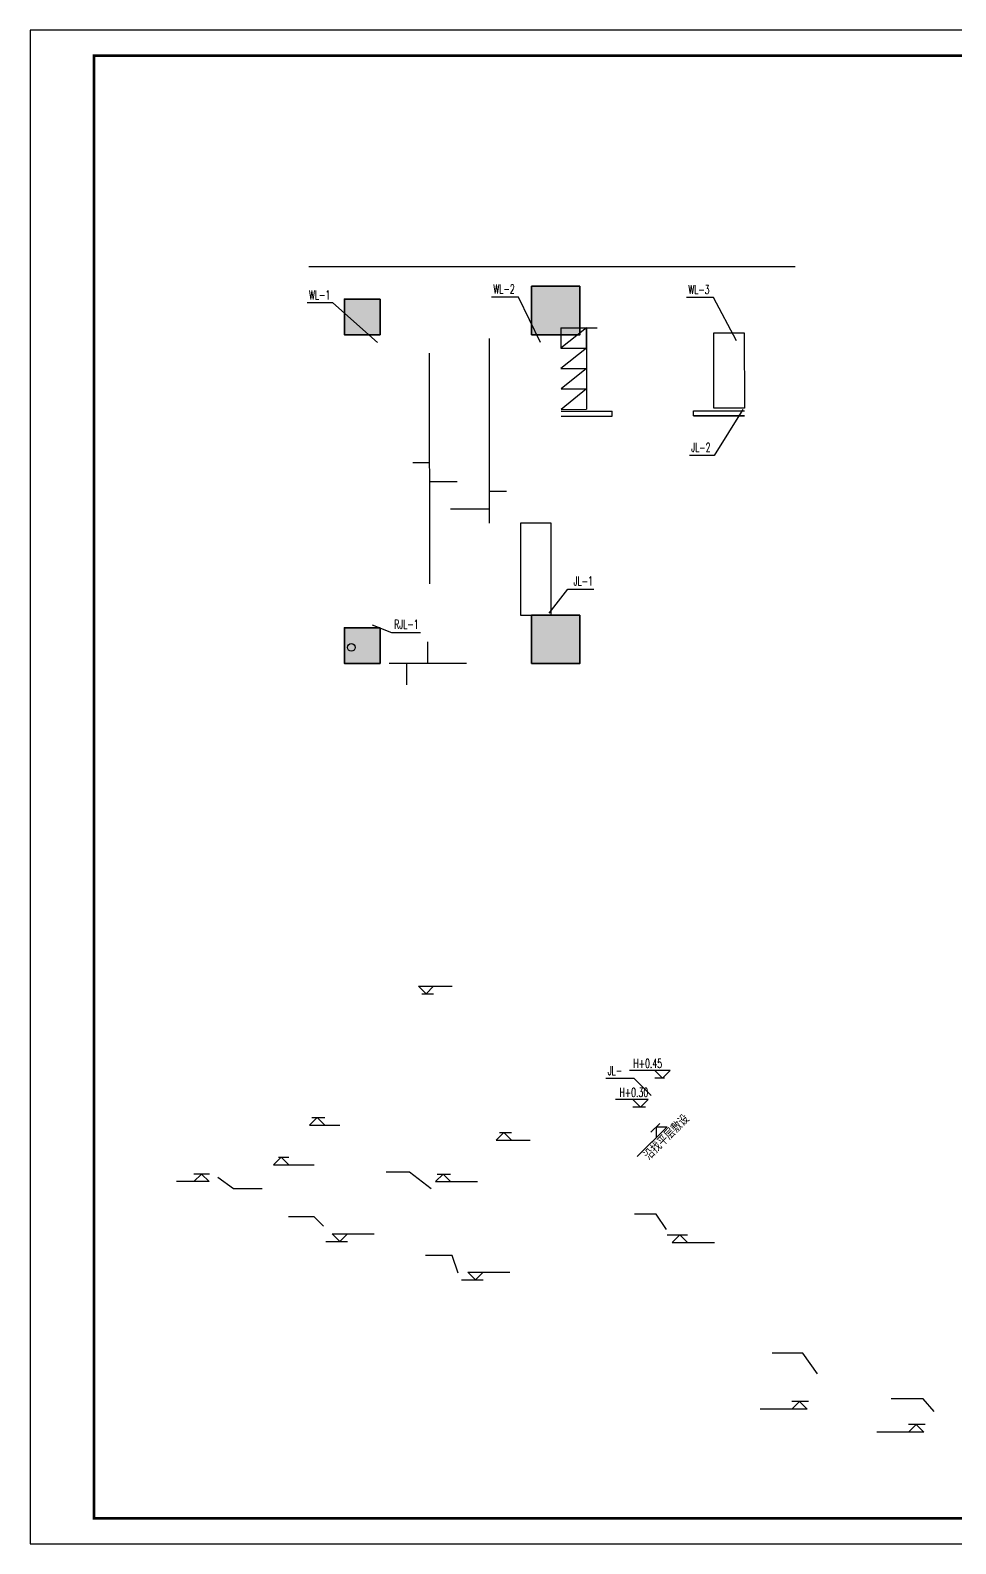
# Model space of a CAD drawing. Extents: x -46552 to 500351, y 55470 to 139570.
# Drawn here: x 360377 to 378549, y 72375 to 102075 of the extents above; entities that cross this region are included whole.
import ezdxf

# ---------------------------------------------------------------- set-up
doc = ezdxf.new("R2010")
doc.units = 0
doc.header["$LTSCALE"] = 1000
doc.header["$MEASUREMENT"] = 0
for name, color, linetype in [('DIM_污水', 3, 'Continuous'), ('DIM_热给水', 3, 'Continuous'), ('DIM_给水', 3, 'Continuous'), ('GROUND', 2, 'Continuous'), ('LVTRY', 6, 'Continuous'), ('PUB_TITLE', 7, 'Continuous'), ('TWT_ELEV', 3, 'Continuous'), ('WALL', 2, 'Continuous')]:
    doc.layers.add(name, color=color, linetype=linetype)
doc.layers.add('砼柱', color=2, linetype='Continuous', lineweight=35)
doc.styles.add('_TWT_DIM_ELE', font='SIMPLEX', dxfattribs={"width": 0.8, "height": 3.5, "bigfont": 'HZTXT'})
doc.styles.add('_TWT_SERIAL', font='COMPLEX', dxfattribs={"width": 0.8, "height": 3.5, "bigfont": 'HZTXT'})

msp = doc.modelspace()

# ---------------------------------------------------------------- hatches: boundary and pattern name
at = {"layer": '砼柱'}
h = msp.add_hatch(dxfattribs=at)
h.set_pattern_fill('钢筋混凝土', color=256, scale=50, style=0)
h.set_pattern_definition([(45, (-312550.95, -141313.74), (-88.388348, 88.388348), []), (50, (-312550.95, -141313.74), (358.63009, -31.37607), [37.5, -412.5]), (355, (-312550.95, -141313.74), (-69.37567, 376.09607), [30, -330]), (100.4514, (-312521.06, -141316.36), (289.25469, 344.71977), [31.8701, -350.57106]), (46.1842, (-312550.95, -141213.74), (533.62052, -82.7595), [56.25, -618.75]), (96.6356, (-312506.5, -141220.64), (467.33135, 487.05894), [47.80514, -525.8565]), (351.1842, (-312550.95, -141213.74), (467.33097, 487.0593), [45, -495]), (21, (-312500.95, -141238.74), (298.45353, -201.30945), [37.5, -412.5]), (326, (-312500.95, -141238.74), (121.65767, 362.57502), [30, -330]), (71.4514, (-312476.07, -141255.52), (420.11131, 161.26525), [31.8701, -350.57106]), (37.5, (-312550.95, -141313.74), (6.079928, 166.446927), [0, -326, 0, -335, 0, -331.25]), (7.5, (-312550.95, -141313.74), (131.53477, 197.205856), [0, -191, 0, -318.5, 0, -126.25]), (327.5, (-312662.45, -141313.74), (266.911218, -11.277436), [0, -125, 0, -390, 0, -517.5]), (317.5, (-312712.45, -141313.74), (291.593085, 50.05249), [0, -162.5, 0, -259, 0, -367.5])])
h.paths.add_polyline_path([(371171, 97050), (370221, 97050), (370221, 96100), (371171, 96100)])
h.paths.add_polyline_path([(371171, 90600), (370221, 90600), (370221, 89650), (371171, 89650)])
h.paths.add_polyline_path([(367246, 96800), (366546, 96800), (366546, 96100), (367246, 96100)])
h.paths.add_polyline_path([(367246, 90350), (366546, 90350), (366546, 89650), (367246, 89650)])

# ---------------------------------------------------------------- linework, layer by layer
for p, q in [((370796, 96235), (371301, 96236)), ((370796, 96235), (370797, 95835)), ((371296, 96236), (370797, 95835)), ((371297, 95836), (371296, 96236)), ((371296, 96236), (371300, 94637)), ((369391, 96024), (369391, 92399)), ((368209, 95736), (368214, 91211)), ((370797, 95835), (371297, 95836)), ((371297, 95836), (370798, 95435)), ((370798, 95435), (371298, 95437)), ((371298, 95437), (370799, 95036)), ((370799, 95036), (371299, 95037)), ((371299, 95037), (370800, 94636)), ((370800, 94636), (371300, 94637)), ((370800, 94599), (371800, 94602)), ((370801, 94499), (371801, 94502)), ((370801, 94499), (371801, 94502)), ((371801, 94502), (371800, 94602)), ((373400, 94606), (374400, 94608)), ((373401, 94506), (373400, 94606)), ((373401, 94506), (374401, 94508)), ((374401, 94508), (373401, 94506)), ((368211, 93584), (367888, 93584)), ((368212, 93217), (368762, 93217)), ((369391, 93028), (369729, 93028)), ((369391, 92678), (368629, 92678)), ((368184, 89650), (368184, 90073)), ((368946, 89650), (367422, 89651)), ((367773, 89228), (367773, 89651))]:
    msp.add_line(p, q)
at = {"color": 5}
msp.add_circle((366682, 89963), 75, dxfattribs=at)
at = {"layer": 'DIM_污水'}
for p, q in [((369965, 96840), (369437, 96840)), ((370396, 95950), (369965, 96840)), ((373791, 96830), (373263, 96830)), ((374246, 95980), (373791, 96830)), ((366318, 96724), (365815, 96724)), ((367196, 95950), (366318, 96724)), ((365955, 78791, 0), (365451, 78791, 0)), ((366137, 78608, 0), (365955, 78791, 0)), ((372668, 78841, 0), (372243, 78841, 0)), ((372871, 78540, 0), (372668, 78841, 0)), ((368663, 78034, 0), (368135, 78034, 0)), ((368778, 77685, 0), (368663, 78034, 0)), ((375549, 76113, 0), (374947, 76113, 0)), ((375833, 75707, 0), (375549, 76113, 0)), ((377910, 75221, 0), (377283, 75221, 0)), ((378124, 74971, 0), (377910, 75221, 0))]:
    msp.add_line(p, q, dxfattribs=at)
at = {"layer": 'DIM_热给水'}
for p, q in [((367094, 90410), (367470, 90259)), ((367470, 90259), (368037, 90259)), ((364058, 79570), (364367, 79343)), ((364367, 79343), (364934, 79343))]:
    msp.add_line(p, q, dxfattribs=at)
at = {"layer": 'DIM_给水'}
for p, q in [((374366, 94635), (373805, 93732)), ((373805, 93732), (373320, 93732)), ((370566, 90638, 3000), (370933, 91109, 3000)), ((370933, 91109, 3000), (371443, 91109, 3000)), ((372238, 81502), (371681, 81502)), ((372569, 81171), (372238, 81502)), ((367825, 79665), (367364, 79665)), ((368250, 79339), (367825, 79665))]:
    msp.add_line(p, q, dxfattribs=at)
at = {"layer": 'GROUND'}
msp.add_line((375396, 97430), (365846, 97430), dxfattribs=at)
at = {"layer": 'LVTRY'}
for points in [[(374397, 96140), (374400, 94659), (373800, 94658), (373797, 96139)], [(370604, 90600), (370604, 92400), (370004, 92400), (370004, 90600)]]:
    msp.add_lwpolyline(points, close=True, dxfattribs=at)
at = {"layer": 'PUB_TITLE'}
msp.add_lwpolyline([(360377, 72375), (402427, 72375), (402427, 102075), (360377, 102075)], close=True, dxfattribs=at)
at = {"layer": 'PUB_TITLE', "const_width": 50}
msp.add_lwpolyline([(361627, 72875), (401927, 72875), (401927, 101575), (361627, 101575)], close=True, dxfattribs=at)
at = {"layer": 'TWT_ELEV'}
for p, q in [((368148, 83169), (367998, 83319)), ((367998, 83319), (368663, 83319)), ((368063, 83169), (368298, 83169)), ((368148, 83169), (368298, 83319)), ((372943, 81660), (372143, 81660)), ((372793, 81510), (372643, 81660)), ((372830, 81510), (372643, 81510)), ((372793, 81510), (372943, 81660)), ((372511, 81092), (371870, 81092)), ((372361, 80942), (372211, 81092)), ((372361, 80942), (372511, 81092)), ((372455, 80942), (372211, 80942)), ((366013, 80736), (365863, 80586)), ((365863, 80586), (366454, 80586)), ((365906, 80736), (366163, 80736)), ((366013, 80736), (366163, 80586)), ((372880, 80556), (372297, 79973)), ((372736, 80624), (372562, 80450)), ((372668, 80556), (372880, 80556)), ((372668, 80556), (372668, 80344)), ((369676, 80442), (369526, 80292)), ((369526, 80292), (370191, 80292)), ((369591, 80442), (369826, 80442)), ((369676, 80442), (369826, 80292)), ((365304, 79959), (365154, 79809)), ((365250, 79959), (365454, 79959)), ((365304, 79959), (365454, 79809)), ((363739, 79630), (363589, 79480)), ((363899, 79630), (363589, 79630)), ((363739, 79630), (363889, 79480)), ((365154, 79809), (365954, 79809)), ((368482, 79630), (368332, 79480)), ((368366, 79630), (368632, 79630)), ((368482, 79630), (368632, 79480)), ((363889, 79480), (363249, 79480)), ((368332, 79480), (369157, 79480)), ((366458, 78305), (366308, 78455)), ((366308, 78455), (367133, 78455)), ((366458, 78305), (366608, 78455)), ((372885, 78439), (373284, 78439)), ((373134, 78439), (372984, 78289)), ((373134, 78439), (373284, 78289)), ((366180, 78305), (366608, 78305)), ((372984, 78289), (373809, 78289)), ((368842, 77554), (369270, 77554)), ((369120, 77554), (368970, 77704)), ((368970, 77704), (369794, 77704)), ((369120, 77554), (369270, 77704)), ((375482, 75165), (375332, 75015)), ((375658, 75165), (375332, 75165)), ((375482, 75165), (375632, 75015)), ((375632, 75015), (374709, 75015)), ((377923, 74566), (377000, 74566)), ((377773, 74716), (377623, 74566)), ((377949, 74716), (377623, 74716)), ((377773, 74716), (377923, 74566))]:
    msp.add_line(p, q, dxfattribs=at)
at = {"layer": 'WALL'}
msp.add_line((371096, 96236), (371506, 96236), dxfattribs=at)
at = {"layer": '砼柱'}
for points in [[(371171, 97050), (370221, 97050), (370221, 96100), (371171, 96100)], [(367246, 96800), (366546, 96800), (366546, 96100), (367246, 96100)], [(371171, 90600), (370221, 90600), (370221, 89650), (371171, 89650)], [(367246, 90350), (366546, 90350), (366546, 89650), (367246, 89650)]]:
    msp.add_lwpolyline(points, close=True, dxfattribs=at)

# ---------------------------------------------------------------- texts
at = {"layer": 'DIM_污水', "color": 7, "style": '_TWT_SERIAL', "width": 0.64}
for s, p in [('WL-1', (365850, 96794)), ('WL-2', (369472, 96910)), ('WL-3', (373298, 96900))]:
    msp.add_text(s, height=175, dxfattribs=at).set_placement(p)
at = {"layer": 'DIM_热给水', "color": 7, "style": '_TWT_SERIAL', "width": 0.64}
msp.add_text('RJL-1', height=175, dxfattribs=at).set_placement((367522, 90329))
at = {"layer": 'DIM_给水', "color": 7, "style": '_TWT_SERIAL', "width": 0.64}
for s, p in [('JL-2', (373355, 93802)), ('JL-1', (371045, 91179, 3000)), ('JL-', (371716, 81572))]:
    msp.add_text(s, height=175, dxfattribs=at).set_placement(p)
at = {"layer": 'TWT_ELEV', "color": 7, "style": '_TWT_DIM_ELE', "width": 0.64}
for s, p in [('H+0.45', (372218, 81713)), ('H+0.30', (371945, 81144))]:
    msp.add_text(s, height=175, dxfattribs=at).set_placement(p)
at = {"layer": 'TWT_ELEV', "color": 7, "style": '_TWT_DIM_ELE', "width": 0.8}
msp.add_text('沿找平层敷设', height=175, rotation=45, dxfattribs=at).set_placement((372534, 79888))

doc.saveas('drawing.dxf')
